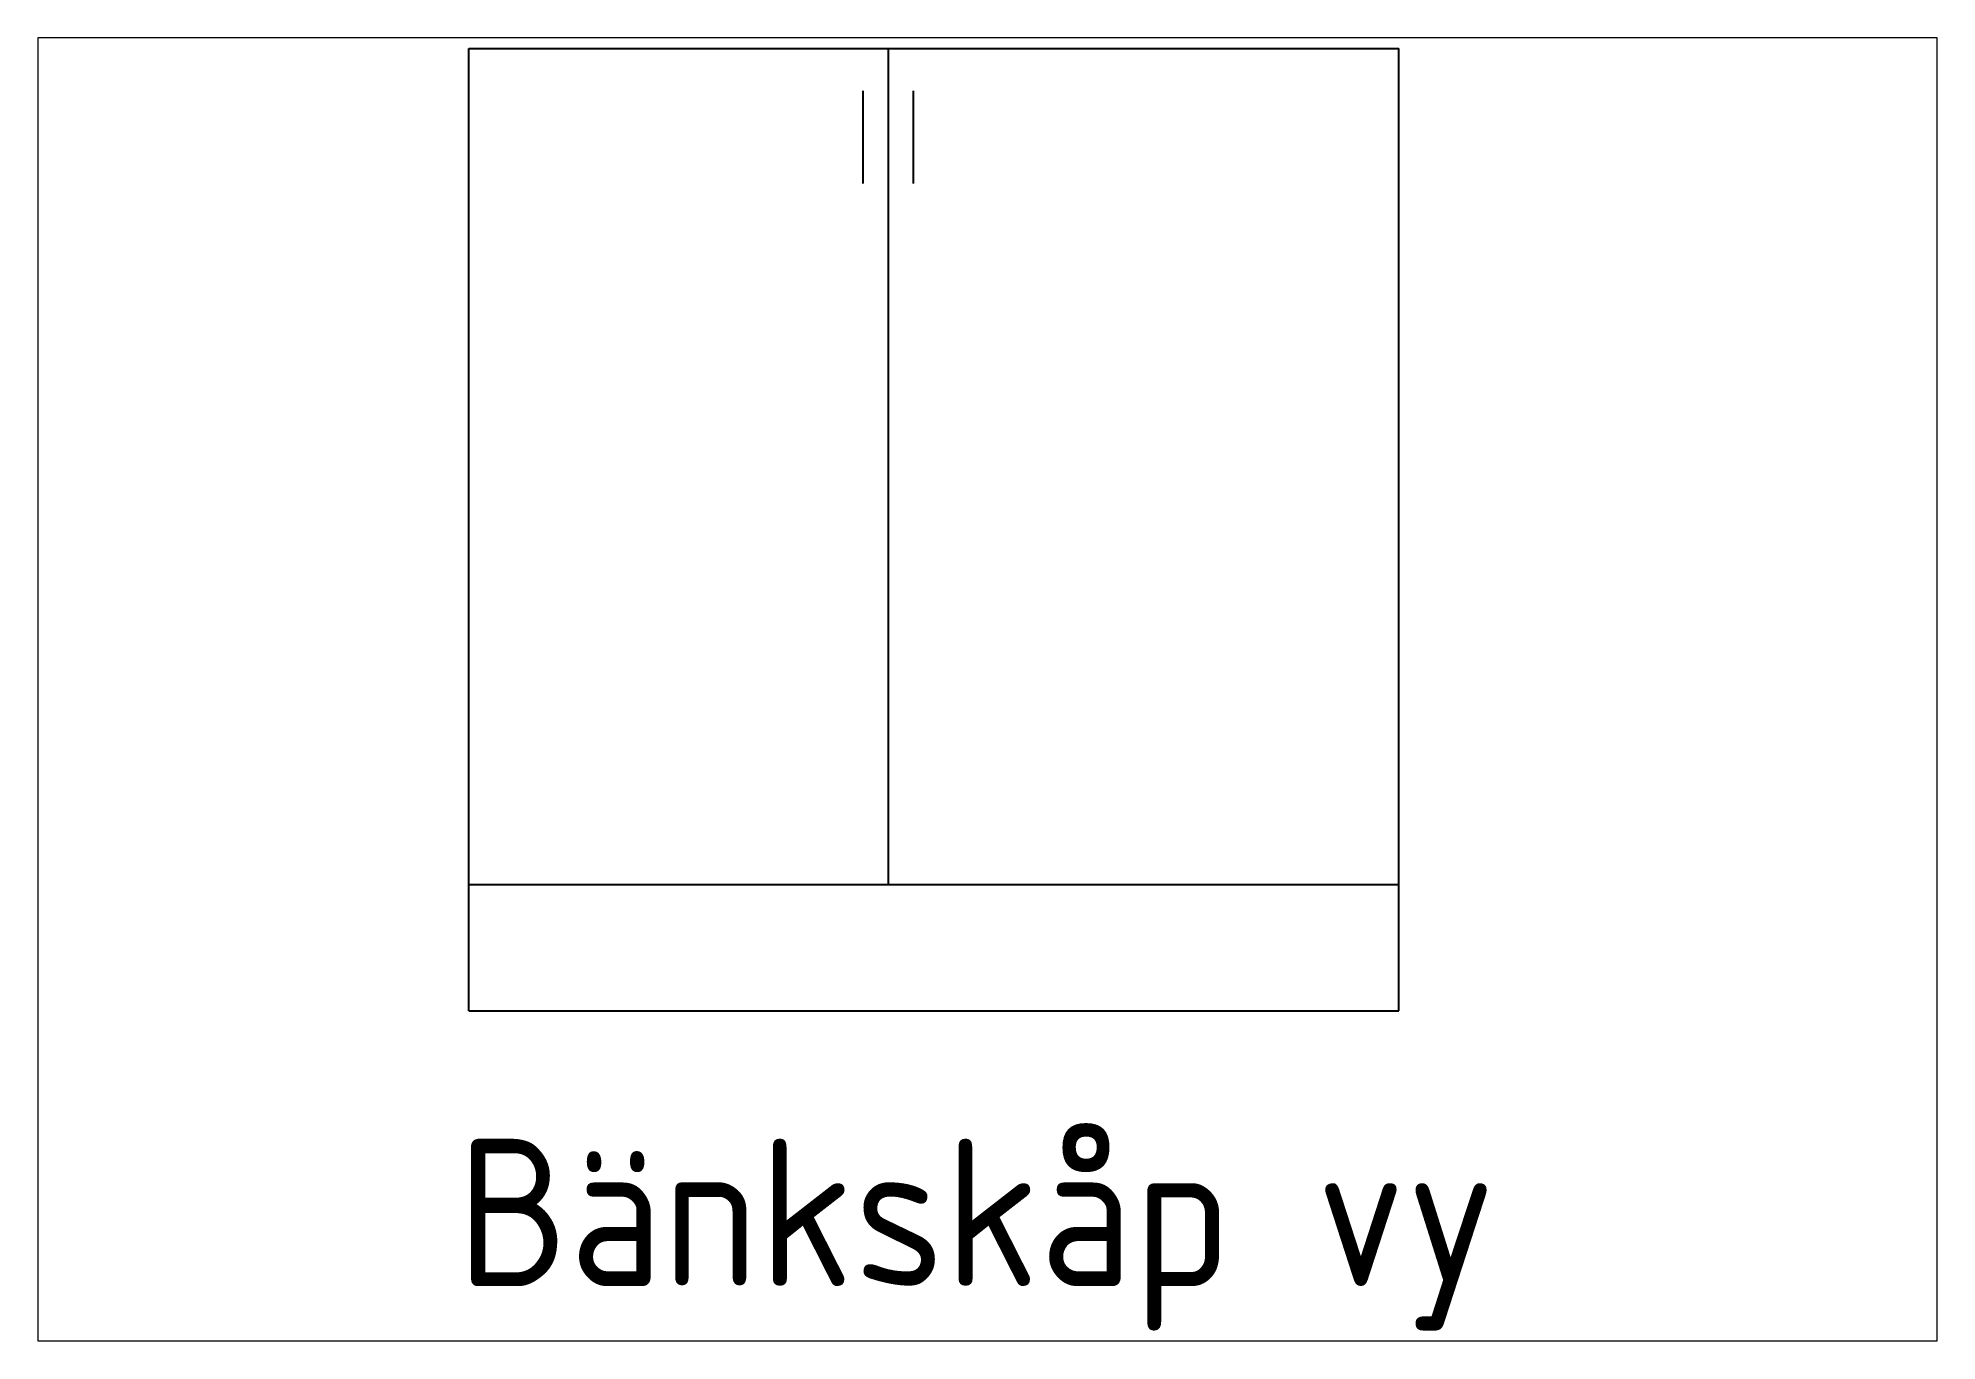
# Paper-space layout 'Layout1' of a CAD drawing. Header units: millimetres. Extents: x 29 to 260, y 20 to 178.
# The model-space entities are those that its viewports show. They can reach past a viewport. Long polylines and large blocks are cut down to what shows.
import ezdxf

# ---------------------------------------------------------------- set-up
doc = ezdxf.new("R2010")
doc.units = ezdxf.units.MM
doc.header["$LTSCALE"] = 50
doc.styles.add('ISO', font='isocp.shx')

# ---------------------------------------------------------------- blocks, each defined once
blk = doc.blocks.new('*U8')
for p, q in [((0, 150), (0, 1142.7)), ((0, 1142.7), (400, 1142.7)), ((0, 1142.7), (1104.5, 1142.7)), ((498.3, 150), (498.3, 1142.7)), ((1104.5, 150), (1104.5, 1142.7)), ((468.3, 982.7), (468.3, 1092.7)), ((528.3, 982.7), (528.3, 1092.7)), ((0, 0), (0, 150)), ((0, 150), (400, 150)), ((0, 150), (1104.5, 150)), ((1104.5, 0), (1104.5, 150)), ((0, 0), (1104.5, 0))]:
    blk.add_line(p, q)

msp = doc.modelspace()

# ---------------------------------------------------------------- block references
at = {"ltscale": 0.5}
msp.add_blockref('*U8', (0, 0), dxfattribs=at)

# ---------------------------------------------------------------- texts
at = {"insert": (-14.2, -151.6), "char_height": 175, "width": 1761.424, "attachment_point": 1, "style": 'ISO'}
msp.add_mtext('Bänkskåp vy', dxfattribs=at)

psp = doc.layouts.get("Layout1")

# ---------------------------------------------------------------- viewports
at = {"layer": '0'}
psp.add_viewport(center=(144.23, 98.98), size=(230.77, 158.3605), view_center_point=(615.99, 381.78), view_height=1547.2114, dxfattribs=at)

doc.saveas('drawing.dxf')
